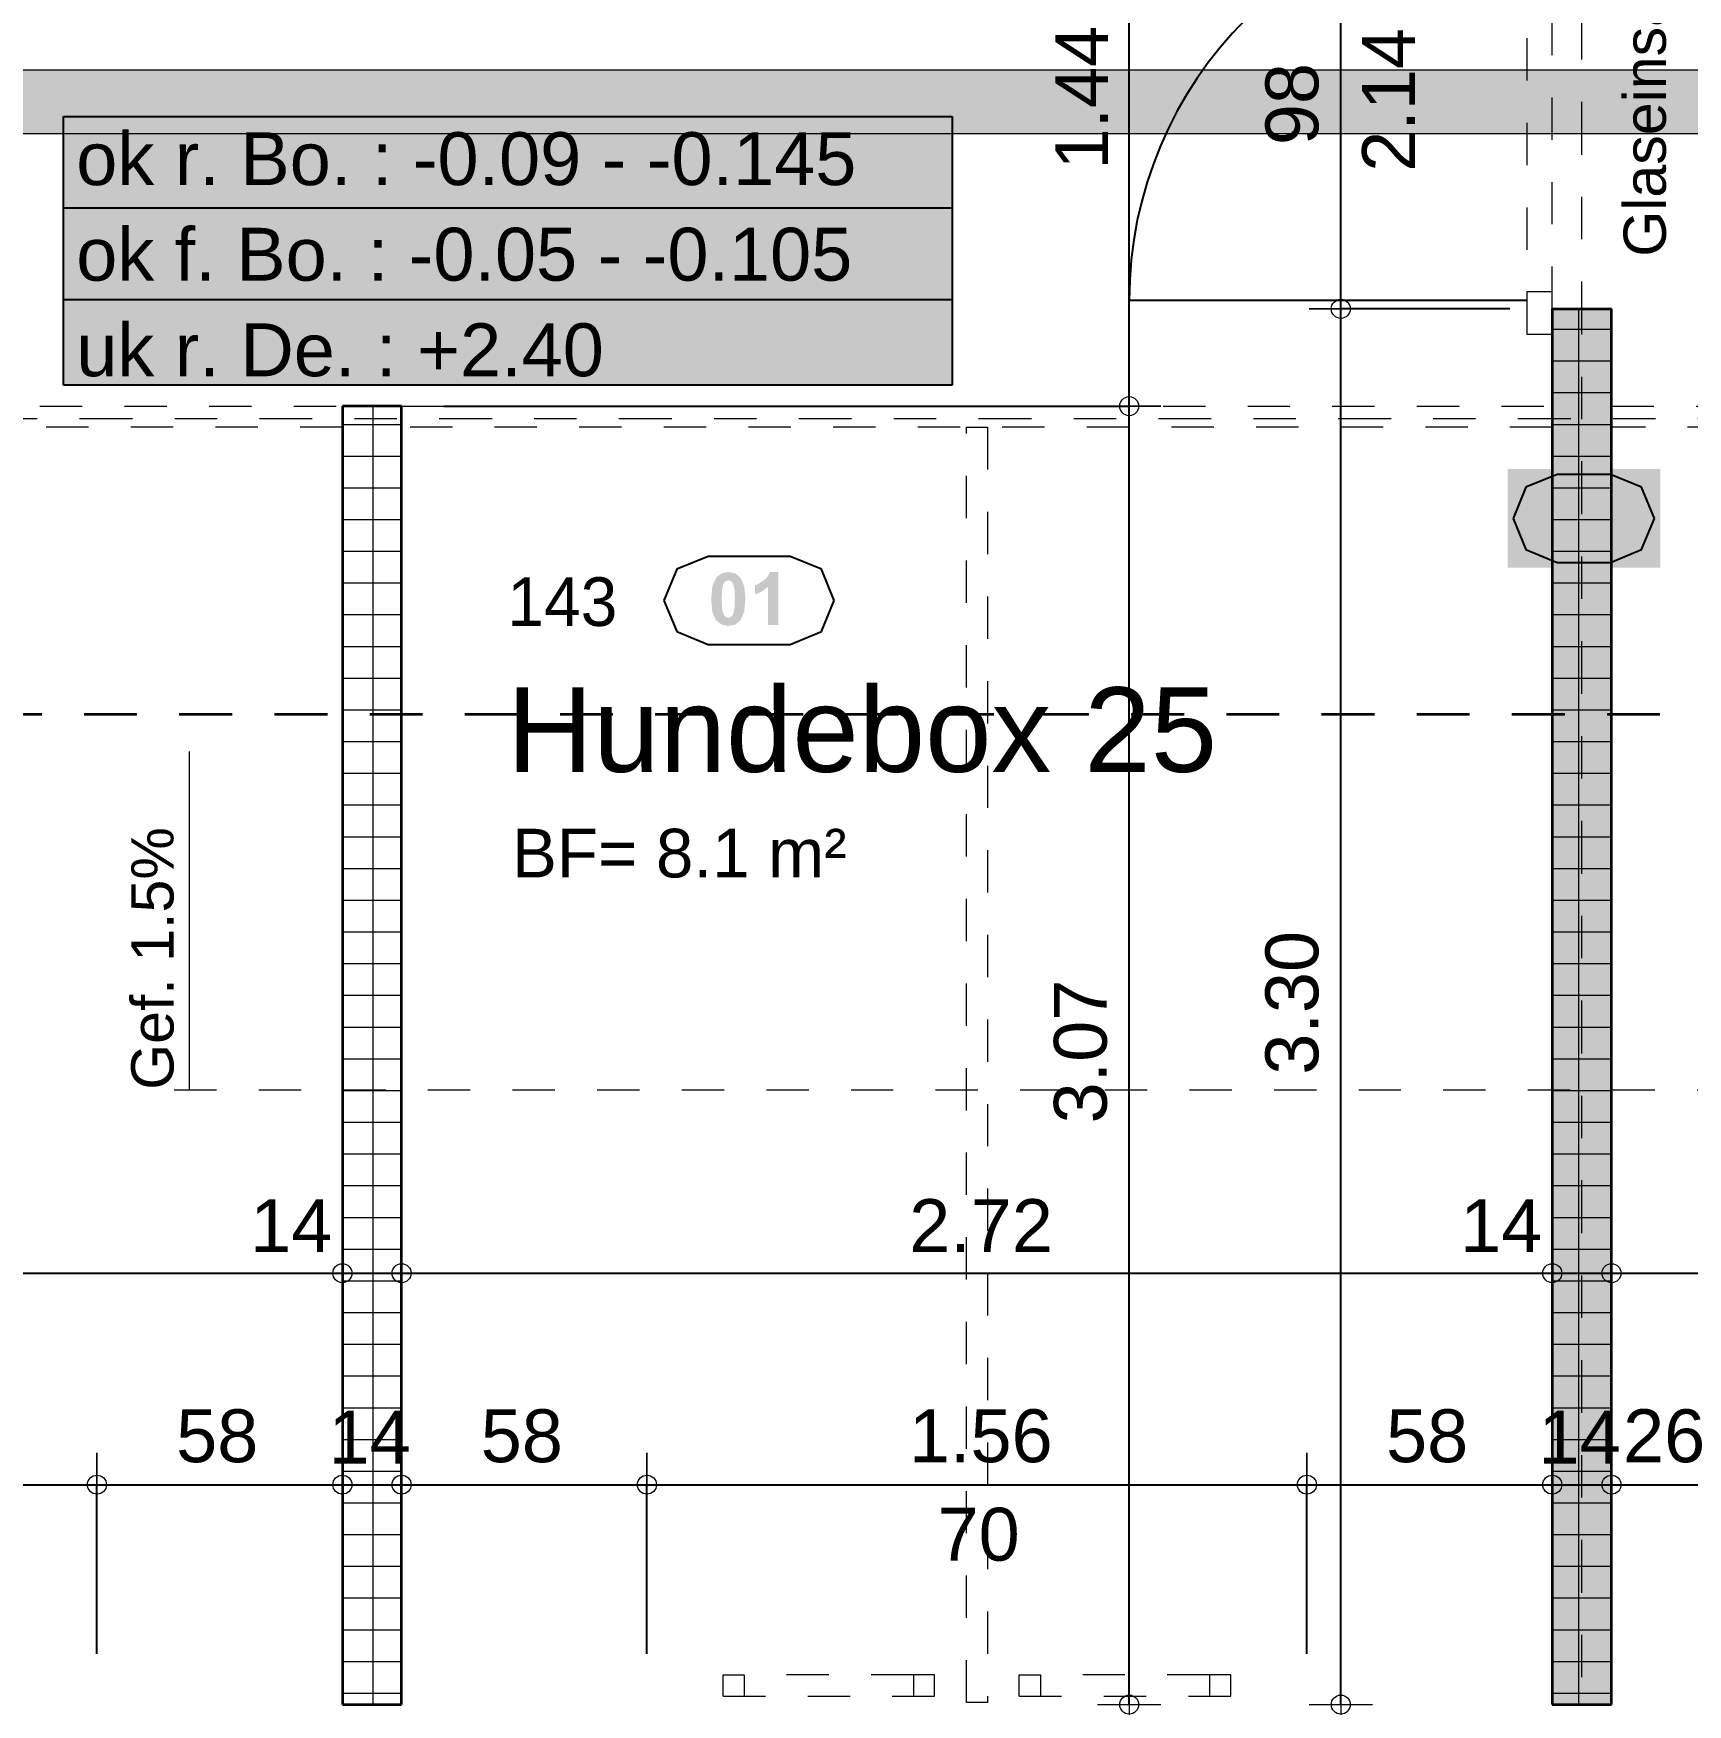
# Model space of a CAD drawing. Header units: metres. Extents: x -117 to -12, y 122 to 163.
# Drawn here: x -63.803 to -59.893, y 135.798 to 139.749 of the extents above; entities that cross this region are included whole.
import ezdxf

# ---------------------------------------------------------------- set-up
doc = ezdxf.new("R2010")
doc.units = ezdxf.units.M
doc.header["$PDMODE"] = 65
for name, pattern in [('AUSGEZOGEN', [0]), ('GETRENNT2_S10', [0.255, 0.125, -0.065, 0, -0.065]), ('PUNKT2_S9', [0.175, 0.075, -0.05, 0, -0.05]), ('STRICHLINIE_S4', [0.165, 0.125, -0.04]), ('VERDECKT2_S2', [0.09, 0.05, -0.04])]:
    doc.linetypes.add(name, pattern=pattern)
doc.layers.add('XR$1$_3808', color=7, linetype='Continuous')
for name, color, linetype, lineweight in [('XR$1$Bauachsen_grob', 7, 'GETRENNT2_S10', 13), ('XR$1$Bauherr', 203, 'VERDECKT2_S2', 13), ('XR$1$Fuellflaeche', 7, 'AUSGEZOGEN', 13), ('XR$1$Hilfskonstruktion', 5, 'VERDECKT2_S2', 13), ('XR$1$Raumbezeichnung', 7, 'AUSGEZOGEN', 18), ('XR$1$Sanitaer_Allgemein_HK', 5, 'VERDECKT2_S2', 25), ('XR$1$Schnittbegrenzung', 7, 'AUSGEZOGEN', 13), ('XR$1$Text_Koten', 7, 'AUSGEZOGEN', 25), ('XR$1$Text_Werkplan_Ausfuehrung', 7, 'AUSGEZOGEN', 25), ('XR$1$Tuerblatt', 7, 'AUSGEZOGEN', 18), ('XR$1$Wand_Fertigelement', 7, 'AUSGEZOGEN', 35), ('XR$1$Werkplan-_Ausfuehrungsmasse', 7, 'AUSGEZOGEN', 13)]:
    doc.layers.add(name, color=color, linetype=linetype, lineweight=lineweight)
doc.styles.add('ARIAL', font='ARIAL.TTF')
doc.dimstyles.new('_DIMSTYLE_10', dxfattribs={"dimtxt": 0.125, "dimasz": 0.15, "dimexe": 0, "dimexo": 0, "dimgap": 0.0625, "dimtad": 2, "dimdec": 1, "dimlfac": 100, "dimrnd": 0.5, "dimzin": 4, "dimdsep": 46, "dimtxsty": 'ARIAL', "dimblk1": 'ALL_ML_KREIS', "dimblk2": 'ALL_ML_KREIS', "dimsah": 1, "dimcen": 0, "dimclrd": 256, "dimclre": 256, "dimclrt": 256, "dimadec": 0, "dimazin": 0, "dimtfac": 1, "dimtdec": 0, "dimtix": 1, "dimtmove": 2, "dimatfit": 3, "dimfxl": 0, "dimtvp": 1.2, "dimtzin": 0, "dimlwd": 0, "dimlwe": -1, "dimarcsym": 0})
doc.dimstyles.new('_DIMSTYLE_11', dxfattribs={"dimtxt": 0.125, "dimasz": 0.15, "dimexe": 0, "dimexo": 0, "dimgap": 0.0625, "dimtad": 2, "dimdec": 3, "dimrnd": 0.005, "dimzin": 4, "dimdsep": 46, "dimtxsty": 'ARIAL', "dimblk1": 'ALL_ML_KREIS', "dimblk2": 'ALL_ML_KREIS', "dimsah": 1, "dimcen": 0, "dimclrd": 256, "dimclre": 256, "dimclrt": 256, "dimadec": 0, "dimazin": 0, "dimtfac": 1, "dimtdec": 0, "dimtix": 1, "dimtmove": 2, "dimatfit": 3, "dimfxl": 0, "dimtzin": 0, "dimlwd": 0, "dimlwe": -1, "dimarcsym": 0})
doc.dimstyles.new('_DIMSTYLE_12', dxfattribs={"dimtxt": 0.125, "dimasz": 0.15, "dimexe": 0, "dimexo": 0, "dimgap": 0.0625, "dimtad": 2, "dimrnd": 0.005, "dimzin": 4, "dimdsep": 46, "dimtxsty": 'ARIAL', "dimblk1": 'ALL_ML_KREIS', "dimblk2": 'ALL_ML_KREIS', "dimsah": 1, "dimcen": 0, "dimclrd": 256, "dimclre": 256, "dimclrt": 256, "dimadec": 0, "dimazin": 0, "dimtfac": 1, "dimtdec": 0, "dimtix": 1, "dimtmove": 2, "dimatfit": 3, "dimfxl": 0, "dimtzin": 0, "dimlwd": 0, "dimlwe": -1, "dimarcsym": 0})
doc.dimstyles.new('_DIMSTYLE_14', dxfattribs={"dimtxt": 0.125, "dimasz": 0.15, "dimexe": 0, "dimexo": 0, "dimgap": 0.0625, "dimtad": 2, "dimdec": 1, "dimlfac": 100, "dimrnd": 0.5, "dimzin": 4, "dimdsep": 46, "dimtxsty": 'ARIAL', "dimblk1": 'ALL_ML_KREIS', "dimblk2": 'ALL_ML_KREIS', "dimsah": 1, "dimcen": 0, "dimclrd": 256, "dimclre": 256, "dimclrt": 256, "dimadec": 0, "dimazin": 0, "dimtfac": 1, "dimtdec": 0, "dimtix": 1, "dimtmove": 2, "dimatfit": 3, "dimfxl": 0, "dimtzin": 0, "dimlwd": 0, "dimlwe": -1, "dimarcsym": 0})
pattern_1 = [(0, (0, 0), (0, 0.075), []), (90, (0, 0), (-0.075, 5e-18), [])]

# ---------------------------------------------------------------- blocks, each defined once
blk = doc.blocks.new('COMPLEXOBJECT_11')
at = {"layer": 'XR$1$Bauherr'}
for p, q in [((-62.1731, 135.818), (-62.1731, 135.868)), ((-62.1731, 135.868), (-62.1231, 135.868)), ((-62.1231, 135.868), (-62.1231, 135.818)), ((-61.7231, 135.868), (-62.1231, 135.868)), ((-61.6731, 135.868), (-61.7231, 135.868)), ((-61.7231, 135.868), (-61.7231, 135.818)), ((-61.6731, 135.818), (-61.6731, 135.868)), ((-61.4731, 135.818), (-61.4731, 135.868)), ((-61.4731, 135.868), (-61.4231, 135.868)), ((-61.4231, 135.868), (-61.4231, 135.818)), ((-61.0231, 135.868), (-61.4231, 135.868)), ((-60.9731, 135.868), (-61.0231, 135.868)), ((-61.0231, 135.868), (-61.0231, 135.818)), ((-60.9731, 135.818), (-60.9731, 135.868)), ((-62.1731, 135.818), (-61.6731, 135.818)), ((-61.4731, 135.818), (-60.9731, 135.818))]:
    blk.add_line(p, q, dxfattribs=at)
blk = doc.blocks.new('ALL_ML_KREIS')
at = {"color": 0, "linetype": 'ByBlock', "lineweight": -2}
for p, q in [((0, -0.5), (0, 0.5)), ((-1, 0), (0.5, 0))]:
    blk.add_line(p, q, dxfattribs=at)
blk.add_circle((0, 0), 0.15, dxfattribs=at)
blk = doc.blocks.new('*D162')
at = {"layer": 'DEFPOINTS'}
for p in [(-60.2131, 138.868), (-61.2131, 135.798), (-60.2131, 135.798)]:
    blk.add_point(p, dxfattribs=at)
at = {"layer": 'XR$1$Werkplan-_Ausfuehrungsmasse', "lineweight": -2}
for p, q in [((-62.8331, 138.868), (-61.2131, 138.868)), ((-61.2131, 135.798), (-61.2131, 138.868)), ((-61.2131, 135.798), (-61.2131, 135.798))]:
    blk.add_line(p, q, dxfattribs=at)
at = {"layer": 'XR$1$Werkplan-_Ausfuehrungsmasse', "xscale": 0.15, "yscale": 0.15, "zscale": 0.15}
for p, rotation in [((-61.2131, 138.868), 90), ((-61.2131, 135.798), 270)]:
    blk.add_blockref('ALL_ML_KREIS', p, dxfattribs=dict(at, rotation=rotation))
at = {"layer": 'XR$1$Werkplan-_Ausfuehrungsmasse', "insert": (-61.3278, 137.3421), "char_height": 0.125, "width": 0.5, "attachment_point": 5, "rotation": 90, "style": 'ARIAL'}
blk.add_mtext('\\A1;{\\A1;{3.07\\H0.082500;\\S^ ;}}', dxfattribs=at)
blk = doc.blocks.new('*D163')
at = {"layer": 'DEFPOINTS'}
for p in [(-60.2131, 140.308), (-61.2131, 138.868), (-60.2131, 138.868)]:
    blk.add_point(p, dxfattribs=at)
at = {"layer": 'XR$1$Werkplan-_Ausfuehrungsmasse', "lineweight": -2}
for p, q in [((-62.8331, 140.308), (-61.2131, 140.308)), ((-61.2131, 138.868), (-61.2131, 140.308)), ((-62.8331, 138.868), (-61.2131, 138.868))]:
    blk.add_line(p, q, dxfattribs=at)
at = {"layer": 'XR$1$Werkplan-_Ausfuehrungsmasse', "xscale": 0.15, "yscale": 0.15, "zscale": 0.15}
for p, rotation in [((-61.2131, 140.308), 90), ((-61.2131, 138.868), 270)]:
    blk.add_blockref('ALL_ML_KREIS', p, dxfattribs=dict(at, rotation=rotation))
at = {"layer": 'XR$1$Werkplan-_Ausfuehrungsmasse', "insert": (-61.3256, 139.5973), "char_height": 0.125, "width": 0.5, "attachment_point": 5, "rotation": 90, "style": 'ARIAL'}
blk.add_mtext('\\A1;{\\A1;{1.44\\H0.082500;\\S^ ;}}', dxfattribs=at)
blk = doc.blocks.new('*D165')
at = {"layer": 'DEFPOINTS'}
for p in [(-60.2131, 139.098), (-60.7131, 135.798), (-60.2131, 135.798)]:
    blk.add_point(p, dxfattribs=at)
at = {"layer": 'XR$1$Werkplan-_Ausfuehrungsmasse', "lineweight": -2}
for p, q in [((-60.3131, 139.098), (-60.7131, 139.098)), ((-60.7131, 135.798), (-60.7131, 139.098)), ((-60.7131, 135.798), (-60.7131, 135.798))]:
    blk.add_line(p, q, dxfattribs=at)
at = {"layer": 'XR$1$Werkplan-_Ausfuehrungsmasse', "xscale": 0.15, "yscale": 0.15, "zscale": 0.15}
for p, rotation in [((-60.7131, 139.098), 90), ((-60.7131, 135.798), 270)]:
    blk.add_blockref('ALL_ML_KREIS', p, dxfattribs=dict(at, rotation=rotation))
at = {"layer": 'XR$1$Werkplan-_Ausfuehrungsmasse', "insert": (-60.8278, 137.4573), "char_height": 0.125, "width": 0.5, "attachment_point": 5, "rotation": 90, "style": 'ARIAL'}
blk.add_mtext('\\A1;{\\A1;{3.30\\H0.082500;\\S^ ;}}', dxfattribs=at)
blk = doc.blocks.new('*D166')
at = {"layer": 'DEFPOINTS'}
for p in [(-60.2131, 140.078), (-60.7131, 139.098), (-60.2131, 139.098)]:
    blk.add_point(p, dxfattribs=at)
at = {"layer": 'XR$1$Werkplan-_Ausfuehrungsmasse', "lineweight": -2}
for p, q in [((-60.3131, 140.078), (-60.7131, 140.078)), ((-60.7131, 139.098), (-60.7131, 140.078)), ((-60.3131, 139.098), (-60.7131, 139.098))]:
    blk.add_line(p, q, dxfattribs=at)
at = {"layer": 'XR$1$Werkplan-_Ausfuehrungsmasse', "xscale": 0.15, "yscale": 0.15, "zscale": 0.15}
for p, rotation in [((-60.7131, 140.078), 90), ((-60.7131, 139.098), 270)]:
    blk.add_blockref('ALL_ML_KREIS', p, dxfattribs=dict(at, rotation=rotation))
at = {"layer": 'XR$1$Werkplan-_Ausfuehrungsmasse', "insert": (-60.6626, 139.4223), "char_height": 0.125, "width": 0.00625, "attachment_point": 1, "rotation": 90, "line_spacing_factor": 0.60241, "style": 'ARIAL'}
blk.add_mtext('\\A1;{2.14\\H0.082500;\\S^ ;}', dxfattribs=at)
at = {"layer": 'XR$1$Werkplan-_Ausfuehrungsmasse', "insert": (-60.8277, 139.5823), "char_height": 0.125, "width": 0.5, "attachment_point": 5, "rotation": 90, "style": 'ARIAL'}
blk.add_mtext('\\A1;{\\A1;{98\\H0.082500;\\S^ ;}}', dxfattribs=at)
blk = doc.blocks.new('COMPLEXOBJECT_18')
at = {"layer": 'XR$1$Bauherr'}
for p, q in [((-65.7881, 138.868), (-63.0731, 138.868)), ((-63.0731, 138.868), (-63.0731, 138.818)), ((-62.9331, 138.868), (-60.2131, 138.868)), ((-62.9331, 138.818), (-62.9331, 138.868)), ((-60.2131, 138.868), (-60.2131, 138.818)), ((-60.0731, 138.868), (-57.9931, 138.868)), ((-60.0731, 138.818), (-60.0731, 138.868)), ((-63.0731, 138.818), (-65.7881, 138.818)), ((-60.2131, 138.818), (-62.9331, 138.818)), ((-61.5981, 138.818), (-61.5481, 138.818)), ((-61.5981, 135.803), (-61.5981, 138.818)), ((-61.5481, 138.818), (-61.5481, 135.803)), ((-57.9931, 138.818), (-60.0731, 138.818)), ((-61.5481, 135.803), (-61.5981, 135.803))]:
    blk.add_line(p, q, dxfattribs=at)
blk = doc.blocks.new('*D424')
at = {"layer": 'DEFPOINTS'}
for p in [(-65.7881, 136.818), (-65.7881, 135.798), (-63.0731, 135.798)]:
    blk.add_point(p, dxfattribs=at)
at = {"layer": 'XR$1$Werkplan-_Ausfuehrungsmasse', "lineweight": -2}
for p, q in [((-65.7881, 136.818), (-65.7881, 136.818)), ((-65.7881, 136.818), (-63.0731, 136.818)), ((-63.0731, 136.818), (-63.0731, 136.818))]:
    blk.add_line(p, q, dxfattribs=at)
at = {"layer": 'XR$1$Werkplan-_Ausfuehrungsmasse', "xscale": 0.15, "yscale": 0.15, "zscale": 0.15, "rotation": 180}
blk.add_blockref('ALL_ML_KREIS', (-65.7881, 136.818), dxfattribs=at)
at = {"layer": 'XR$1$Werkplan-_Ausfuehrungsmasse', "xscale": 0.15, "yscale": 0.15, "zscale": 0.15}
blk.add_blockref('ALL_ML_KREIS', (-63.0731, 136.818), dxfattribs=at)
at = {"layer": 'XR$1$Werkplan-_Ausfuehrungsmasse', "insert": (-64.4088, 136.9305), "char_height": 0.125, "width": 0.625, "attachment_point": 5, "style": 'ARIAL'}
blk.add_mtext('\\A1;{\\A1;{2.71\\H0.082500;\\S5^ ;}}', dxfattribs=at)
blk = doc.blocks.new('*D425')
at = {"layer": 'DEFPOINTS'}
for p in [(-63.0731, 136.818), (-63.0731, 135.798), (-62.9331, 135.798)]:
    blk.add_point(p, dxfattribs=at)
at = {"layer": 'XR$1$Werkplan-_Ausfuehrungsmasse', "lineweight": -2}
for p, q in [((-63.0731, 136.818), (-63.0731, 136.818)), ((-63.0731, 136.818), (-62.9331, 136.818)), ((-62.9331, 136.818), (-62.9331, 136.818))]:
    blk.add_line(p, q, dxfattribs=at)
at = {"layer": 'XR$1$Werkplan-_Ausfuehrungsmasse', "xscale": 0.15, "yscale": 0.15, "zscale": 0.15, "rotation": 180}
blk.add_blockref('ALL_ML_KREIS', (-63.0731, 136.818), dxfattribs=at)
at = {"layer": 'XR$1$Werkplan-_Ausfuehrungsmasse', "xscale": 0.15, "yscale": 0.15, "zscale": 0.15}
blk.add_blockref('ALL_ML_KREIS', (-62.9331, 136.818), dxfattribs=at)
at = {"layer": 'XR$1$Werkplan-_Ausfuehrungsmasse', "insert": (-63.1939, 136.9305), "char_height": 0.125, "width": 0.5, "attachment_point": 5, "style": 'ARIAL'}
blk.add_mtext('\\A1;{\\A1;{14\\H0.082500;\\S^ ;}}', dxfattribs=at)
blk = doc.blocks.new('*D426')
at = {"layer": 'DEFPOINTS'}
for p in [(-62.9331, 136.818), (-62.9331, 135.798), (-60.2131, 135.798)]:
    blk.add_point(p, dxfattribs=at)
at = {"layer": 'XR$1$Werkplan-_Ausfuehrungsmasse', "lineweight": -2}
for p, q in [((-62.9331, 136.818), (-62.9331, 136.818)), ((-62.9331, 136.818), (-60.2131, 136.818)), ((-60.2131, 136.818), (-60.2131, 136.818))]:
    blk.add_line(p, q, dxfattribs=at)
at = {"layer": 'XR$1$Werkplan-_Ausfuehrungsmasse', "xscale": 0.15, "yscale": 0.15, "zscale": 0.15, "rotation": 180}
blk.add_blockref('ALL_ML_KREIS', (-62.9331, 136.818), dxfattribs=at)
at = {"layer": 'XR$1$Werkplan-_Ausfuehrungsmasse', "xscale": 0.15, "yscale": 0.15, "zscale": 0.15}
blk.add_blockref('ALL_ML_KREIS', (-60.2131, 136.818), dxfattribs=at)
at = {"layer": 'XR$1$Werkplan-_Ausfuehrungsmasse', "insert": (-61.5634, 136.9305), "char_height": 0.125, "width": 0.5, "attachment_point": 5, "style": 'ARIAL'}
blk.add_mtext('\\A1;{\\A1;{2.72\\H0.082500;\\S^ ;}}', dxfattribs=at)
blk = doc.blocks.new('*D427')
at = {"layer": 'DEFPOINTS'}
for p in [(-60.2131, 136.818), (-60.2131, 135.798), (-60.0731, 135.798)]:
    blk.add_point(p, dxfattribs=at)
at = {"layer": 'XR$1$Werkplan-_Ausfuehrungsmasse', "lineweight": -2}
for p, q in [((-60.2131, 136.818), (-60.2131, 136.818)), ((-60.2131, 136.818), (-60.0731, 136.818)), ((-60.0731, 136.818), (-60.0731, 136.818))]:
    blk.add_line(p, q, dxfattribs=at)
at = {"layer": 'XR$1$Werkplan-_Ausfuehrungsmasse', "xscale": 0.15, "yscale": 0.15, "zscale": 0.15, "rotation": 180}
blk.add_blockref('ALL_ML_KREIS', (-60.2131, 136.818), dxfattribs=at)
at = {"layer": 'XR$1$Werkplan-_Ausfuehrungsmasse', "xscale": 0.15, "yscale": 0.15, "zscale": 0.15}
blk.add_blockref('ALL_ML_KREIS', (-60.0731, 136.818), dxfattribs=at)
at = {"layer": 'XR$1$Werkplan-_Ausfuehrungsmasse', "insert": (-60.3339, 136.9305), "char_height": 0.125, "width": 0.5, "attachment_point": 5, "style": 'ARIAL'}
blk.add_mtext('\\A1;{\\A1;{14\\H0.082500;\\S^ ;}}', dxfattribs=at)
blk = doc.blocks.new('*D428')
at = {"layer": 'DEFPOINTS'}
for p in [(-60.0731, 136.818), (-60.0731, 135.798), (-57.9931, 135.798)]:
    blk.add_point(p, dxfattribs=at)
at = {"layer": 'XR$1$Werkplan-_Ausfuehrungsmasse', "lineweight": -2}
for p, q in [((-60.0731, 136.818), (-60.0731, 136.818)), ((-60.0731, 136.818), (-57.9931, 136.818)), ((-57.9931, 136.818), (-57.9931, 136.818))]:
    blk.add_line(p, q, dxfattribs=at)
at = {"layer": 'XR$1$Werkplan-_Ausfuehrungsmasse', "xscale": 0.15, "yscale": 0.15, "zscale": 0.15, "rotation": 180}
blk.add_blockref('ALL_ML_KREIS', (-60.0731, 136.818), dxfattribs=at)
at = {"layer": 'XR$1$Werkplan-_Ausfuehrungsmasse', "xscale": 0.15, "yscale": 0.15, "zscale": 0.15}
blk.add_blockref('ALL_ML_KREIS', (-57.9931, 136.818), dxfattribs=at)
at = {"layer": 'XR$1$Werkplan-_Ausfuehrungsmasse', "insert": (-59.0242, 136.9327), "char_height": 0.125, "width": 0.5, "attachment_point": 5, "style": 'ARIAL'}
blk.add_mtext('\\A1;{\\A1;{2.08\\H0.082500;\\S^ ;}}', dxfattribs=at)
blk = doc.blocks.new('*D468')
at = {"layer": 'DEFPOINTS'}
for p in [(-65.2131, 136.318), (-65.2131, 135.798), (-63.6531, 135.798)]:
    blk.add_point(p, dxfattribs=at)
at = {"layer": 'XR$1$Werkplan-_Ausfuehrungsmasse', "lineweight": -2}
for p, q in [((-65.2131, 135.918), (-65.2131, 136.318)), ((-65.2131, 136.318), (-63.6531, 136.318)), ((-63.6531, 135.918), (-63.6531, 136.318))]:
    blk.add_line(p, q, dxfattribs=at)
at = {"layer": 'XR$1$Werkplan-_Ausfuehrungsmasse', "xscale": 0.15, "yscale": 0.15, "zscale": 0.15, "rotation": 180}
blk.add_blockref('ALL_ML_KREIS', (-65.2131, 136.318), dxfattribs=at)
at = {"layer": 'XR$1$Werkplan-_Ausfuehrungsmasse', "xscale": 0.15, "yscale": 0.15, "zscale": 0.15}
blk.add_blockref('ALL_ML_KREIS', (-63.6531, 136.318), dxfattribs=at)
at = {"layer": 'XR$1$Werkplan-_Ausfuehrungsmasse', "insert": (-64.424, 136.4327), "char_height": 0.125, "width": 0.5, "attachment_point": 5, "style": 'ARIAL'}
blk.add_mtext('\\A1;{\\A1;{1.56\\H0.082500;\\S^ ;}}', dxfattribs=at)
at = {"layer": 'XR$1$Werkplan-_Ausfuehrungsmasse', "insert": (-64.5261, 136.2633), "char_height": 0.125, "width": 0.00625, "attachment_point": 1, "line_spacing_factor": 0.60241, "style": 'ARIAL'}
blk.add_mtext('\\A1;{70\\H0.082500;\\S^ ;}', dxfattribs=at)
blk = doc.blocks.new('*D469')
at = {"layer": 'DEFPOINTS'}
for p in [(-63.6531, 136.318), (-63.6531, 135.798), (-63.0731, 135.798)]:
    blk.add_point(p, dxfattribs=at)
at = {"layer": 'XR$1$Werkplan-_Ausfuehrungsmasse', "lineweight": -2}
for p, q in [((-63.6531, 135.918), (-63.6531, 136.318)), ((-63.6531, 136.318), (-63.0731, 136.318)), ((-63.0731, 136.318), (-63.0731, 136.318))]:
    blk.add_line(p, q, dxfattribs=at)
at = {"layer": 'XR$1$Werkplan-_Ausfuehrungsmasse', "xscale": 0.15, "yscale": 0.15, "zscale": 0.15, "rotation": 180}
blk.add_blockref('ALL_ML_KREIS', (-63.6531, 136.318), dxfattribs=at)
at = {"layer": 'XR$1$Werkplan-_Ausfuehrungsmasse', "xscale": 0.15, "yscale": 0.15, "zscale": 0.15}
blk.add_blockref('ALL_ML_KREIS', (-63.0731, 136.318), dxfattribs=at)
at = {"layer": 'XR$1$Werkplan-_Ausfuehrungsmasse', "insert": (-63.3689, 136.4327), "char_height": 0.125, "width": 0.5, "attachment_point": 5, "style": 'ARIAL'}
blk.add_mtext('\\A1;{\\A1;{58\\H0.082500;\\S^ ;}}', dxfattribs=at)
blk = doc.blocks.new('*D470')
at = {"layer": 'DEFPOINTS'}
for p in [(-63.0731, 136.318), (-63.0731, 135.798), (-62.9331, 135.798)]:
    blk.add_point(p, dxfattribs=at)
at = {"layer": 'XR$1$Werkplan-_Ausfuehrungsmasse', "lineweight": -2}
for p, q in [((-63.0731, 136.318), (-63.0731, 136.318)), ((-63.0731, 136.318), (-62.9331, 136.318)), ((-62.9331, 136.318), (-62.9331, 136.318))]:
    blk.add_line(p, q, dxfattribs=at)
at = {"layer": 'XR$1$Werkplan-_Ausfuehrungsmasse', "xscale": 0.15, "yscale": 0.15, "zscale": 0.15, "rotation": 180}
blk.add_blockref('ALL_ML_KREIS', (-63.0731, 136.318), dxfattribs=at)
at = {"layer": 'XR$1$Werkplan-_Ausfuehrungsmasse', "xscale": 0.15, "yscale": 0.15, "zscale": 0.15}
blk.add_blockref('ALL_ML_KREIS', (-62.9331, 136.318), dxfattribs=at)
at = {"layer": 'XR$1$Werkplan-_Ausfuehrungsmasse', "insert": (-63.0085, 136.4305), "char_height": 0.125, "width": 0.5, "attachment_point": 5, "style": 'ARIAL'}
blk.add_mtext('\\A1;{\\A1;{14\\H0.082500;\\S^ ;}}', dxfattribs=at)
blk = doc.blocks.new('*D471')
at = {"layer": 'DEFPOINTS'}
for p in [(-62.9331, 136.318), (-62.9331, 135.798), (-62.3531, 135.798)]:
    blk.add_point(p, dxfattribs=at)
at = {"layer": 'XR$1$Werkplan-_Ausfuehrungsmasse', "lineweight": -2}
for p, q in [((-62.9331, 136.318), (-62.9331, 136.318)), ((-62.9331, 136.318), (-62.3531, 136.318)), ((-62.3531, 135.918), (-62.3531, 136.318))]:
    blk.add_line(p, q, dxfattribs=at)
at = {"layer": 'XR$1$Werkplan-_Ausfuehrungsmasse', "xscale": 0.15, "yscale": 0.15, "zscale": 0.15, "rotation": 180}
blk.add_blockref('ALL_ML_KREIS', (-62.9331, 136.318), dxfattribs=at)
at = {"layer": 'XR$1$Werkplan-_Ausfuehrungsmasse', "xscale": 0.15, "yscale": 0.15, "zscale": 0.15}
blk.add_blockref('ALL_ML_KREIS', (-62.3531, 136.318), dxfattribs=at)
at = {"layer": 'XR$1$Werkplan-_Ausfuehrungsmasse', "insert": (-62.6489, 136.4327), "char_height": 0.125, "width": 0.5, "attachment_point": 5, "style": 'ARIAL'}
blk.add_mtext('\\A1;{\\A1;{58\\H0.082500;\\S^ ;}}', dxfattribs=at)
blk = doc.blocks.new('*D472')
at = {"layer": 'DEFPOINTS'}
for p in [(-62.3531, 136.318), (-62.3531, 135.798), (-60.7931, 135.798)]:
    blk.add_point(p, dxfattribs=at)
at = {"layer": 'XR$1$Werkplan-_Ausfuehrungsmasse', "lineweight": -2}
for p, q in [((-62.3531, 135.918), (-62.3531, 136.318)), ((-62.3531, 136.318), (-60.7931, 136.318)), ((-60.7931, 135.918), (-60.7931, 136.318))]:
    blk.add_line(p, q, dxfattribs=at)
at = {"layer": 'XR$1$Werkplan-_Ausfuehrungsmasse', "xscale": 0.15, "yscale": 0.15, "zscale": 0.15, "rotation": 180}
blk.add_blockref('ALL_ML_KREIS', (-62.3531, 136.318), dxfattribs=at)
at = {"layer": 'XR$1$Werkplan-_Ausfuehrungsmasse', "xscale": 0.15, "yscale": 0.15, "zscale": 0.15}
blk.add_blockref('ALL_ML_KREIS', (-60.7931, 136.318), dxfattribs=at)
at = {"layer": 'XR$1$Werkplan-_Ausfuehrungsmasse', "insert": (-61.564, 136.4327), "char_height": 0.125, "width": 0.5, "attachment_point": 5, "style": 'ARIAL'}
blk.add_mtext('\\A1;{\\A1;{1.56\\H0.082500;\\S^ ;}}', dxfattribs=at)
at = {"layer": 'XR$1$Werkplan-_Ausfuehrungsmasse', "insert": (-61.6661, 136.2633), "char_height": 0.125, "width": 0.00625, "attachment_point": 1, "line_spacing_factor": 0.60241, "style": 'ARIAL'}
blk.add_mtext('\\A1;{70\\H0.082500;\\S^ ;}', dxfattribs=at)
blk = doc.blocks.new('*D473')
at = {"layer": 'DEFPOINTS'}
for p in [(-60.7931, 136.318), (-60.7931, 135.798), (-60.2131, 135.798)]:
    blk.add_point(p, dxfattribs=at)
at = {"layer": 'XR$1$Werkplan-_Ausfuehrungsmasse', "lineweight": -2}
for p, q in [((-60.7931, 135.918), (-60.7931, 136.318)), ((-60.7931, 136.318), (-60.2131, 136.318)), ((-60.2131, 136.318), (-60.2131, 136.318))]:
    blk.add_line(p, q, dxfattribs=at)
at = {"layer": 'XR$1$Werkplan-_Ausfuehrungsmasse', "xscale": 0.15, "yscale": 0.15, "zscale": 0.15, "rotation": 180}
blk.add_blockref('ALL_ML_KREIS', (-60.7931, 136.318), dxfattribs=at)
at = {"layer": 'XR$1$Werkplan-_Ausfuehrungsmasse', "xscale": 0.15, "yscale": 0.15, "zscale": 0.15}
blk.add_blockref('ALL_ML_KREIS', (-60.2131, 136.318), dxfattribs=at)
at = {"layer": 'XR$1$Werkplan-_Ausfuehrungsmasse', "insert": (-60.5089, 136.4327), "char_height": 0.125, "width": 0.5, "attachment_point": 5, "style": 'ARIAL'}
blk.add_mtext('\\A1;{\\A1;{58\\H0.082500;\\S^ ;}}', dxfattribs=at)
blk = doc.blocks.new('*D474')
at = {"layer": 'DEFPOINTS'}
for p in [(-60.2131, 136.318), (-60.2131, 135.798), (-60.0731, 135.798)]:
    blk.add_point(p, dxfattribs=at)
at = {"layer": 'XR$1$Werkplan-_Ausfuehrungsmasse', "lineweight": -2}
for p, q in [((-60.2131, 136.318), (-60.2131, 136.318)), ((-60.2131, 136.318), (-60.0731, 136.318)), ((-60.0731, 136.318), (-60.0731, 136.318))]:
    blk.add_line(p, q, dxfattribs=at)
at = {"layer": 'XR$1$Werkplan-_Ausfuehrungsmasse', "xscale": 0.15, "yscale": 0.15, "zscale": 0.15, "rotation": 180}
blk.add_blockref('ALL_ML_KREIS', (-60.2131, 136.318), dxfattribs=at)
at = {"layer": 'XR$1$Werkplan-_Ausfuehrungsmasse', "xscale": 0.15, "yscale": 0.15, "zscale": 0.15}
blk.add_blockref('ALL_ML_KREIS', (-60.0731, 136.318), dxfattribs=at)
at = {"layer": 'XR$1$Werkplan-_Ausfuehrungsmasse', "insert": (-60.1485, 136.4305), "char_height": 0.125, "width": 0.5, "attachment_point": 5, "style": 'ARIAL'}
blk.add_mtext('\\A1;{\\A1;{14\\H0.082500;\\S^ ;}}', dxfattribs=at)
blk = doc.blocks.new('*D475')
at = {"layer": 'DEFPOINTS'}
for p in [(-60.0731, 136.318), (-60.0731, 135.798), (-59.8131, 135.798)]:
    blk.add_point(p, dxfattribs=at)
at = {"layer": 'XR$1$Werkplan-_Ausfuehrungsmasse', "lineweight": -2}
for p, q in [((-60.0731, 136.318), (-60.0731, 136.318)), ((-60.0731, 136.318), (-59.8131, 136.318)), ((-59.8131, 135.918), (-59.8131, 136.318))]:
    blk.add_line(p, q, dxfattribs=at)
at = {"layer": 'XR$1$Werkplan-_Ausfuehrungsmasse', "xscale": 0.15, "yscale": 0.15, "zscale": 0.15, "rotation": 180}
blk.add_blockref('ALL_ML_KREIS', (-60.0731, 136.318), dxfattribs=at)
at = {"layer": 'XR$1$Werkplan-_Ausfuehrungsmasse', "xscale": 0.15, "yscale": 0.15, "zscale": 0.15}
blk.add_blockref('ALL_ML_KREIS', (-59.8131, 136.318), dxfattribs=at)
at = {"layer": 'XR$1$Werkplan-_Ausfuehrungsmasse', "insert": (-59.9487, 136.4327), "char_height": 0.125, "width": 0.5, "attachment_point": 5, "style": 'ARIAL'}
blk.add_mtext('\\A1;{\\A1;{26\\H0.082500;\\S^ ;}}', dxfattribs=at)
blk = doc.blocks.new('COMPLEXOBJECT_20')
at = {"layer": 'XR$1$Bauachsen_grob', "color": 8}
for p, q in [((-60.1431, 126.7126), (-60.1431, 153.848)), ((-60.1431, 126.7126), (-60.1431, 153.848)), ((-14.2693, 138.838), (-86.2481, 138.838))]:
    blk.add_line(p, q, dxfattribs=at)
blk = doc.blocks.new('Tür_2_$F2')
at = {"layer": 'XR$1$_3808', "color": 7, "linetype": 'AUSGEZOGEN', "lineweight": -3}
blk.add_line((0.08, 0.06), (0.08, 1), dxfattribs=at)
at = {"layer": 'XR$1$_3808', "color": 7, "linetype": 'AUSGEZOGEN', "lineweight": 13}
for points in [[(0, 0), (0.1, 0), (0.1, 0.06), (0, 0.06), (0, 0)], [(1, 0), (1.1, 0), (1.1, 0.06), (1, 0.06), (1, 0)]]:
    blk.add_lwpolyline(points, close=True, dxfattribs=at)
at = {"layer": 'XR$1$_3808', "color": 7, "linetype": 'AUSGEZOGEN', "lineweight": -3}
blk.add_arc((0.08, 0.06), 0.94, 0, 90, dxfattribs=at)
blk = doc.blocks.new('COMPLEXOBJECT_46')
at = {"layer": 'XR$1$Schnittbegrenzung', "color": 12, "linetype": 'STRICHLINIE_S4', "lineweight": 35}
blk.add_line((-28.9085, 138.1391), (-88.2023, 138.1391), dxfattribs=at)

msp = doc.modelspace()

# ---------------------------------------------------------------- hatches: boundary and pattern name
at = {"layer": 'XR$1$Fuellflaeche', "linetype": 'AUSGEZOGEN', "lineweight": 200}
msp.add_hatch(color=255, dxfattribs=at).paths.add_polyline_path([(-72.5831, 139.663), (-72.5831, 139.513), (-31.4681, 139.513), (-31.4681, 139.663)])
at = {"layer": 'XR$1$Text_Koten'}
msp.add_hatch(color=254, dxfattribs=at).paths.add_polyline_path([(-63.7321, 139.5532), (-63.7321, 138.9174), (-61.6316, 138.9174), (-61.6316, 139.5532)])
at = {"layer": 'XR$1$Text_Werkplan_Ausfuehrung'}
for color, points in [(7, [(-60.3183, 138.486), (-59.9579, 138.486), (-59.9579, 138.7193), (-60.3183, 138.7193), (-60.3183, 138.6026), (-60.3183, 138.6026)]), (55, [(-62.0428, 138.3504), (-62.0428, 138.4759), (-62.0623, 138.4759), (-62.0681, 138.4652), (-62.0774, 138.4559), (-62.088, 138.4487), (-62.0978, 138.4442), (-62.0978, 138.4225), (-62.0811, 138.43), (-62.0668, 138.4407), (-62.0668, 138.3504)])]:
    msp.add_hatch(color=color, dxfattribs=at).paths.add_polyline_path(points)
h = msp.add_hatch(color=55, dxfattribs=at)
h.paths.add_polyline_path([(-60.189, 138.6693), (-60.189, 138.5443), (-60.1415, 138.5443), (-60.1289, 138.545), (-60.1191, 138.5469), (-60.1091, 138.5512), (-60.1014, 138.5569), (-60.0937, 138.5667), (-60.088, 138.579), (-60.0851, 138.5912), (-60.0841, 138.6056), (-60.0852, 138.6218), (-60.0882, 138.6351), (-60.0933, 138.6462), (-60.1002, 138.6554), (-60.1088, 138.6624), (-60.1191, 138.6669), (-60.1291, 138.6687), (-60.1429, 138.6693)])
h.paths.add_polyline_path([(-60.1638, 138.5654), (-60.1638, 138.6481), (-60.1524, 138.6481), (-60.1395, 138.6478), (-60.1316, 138.647), (-60.1252, 138.6447), (-60.1199, 138.6411), (-60.1158, 138.6359), (-60.1127, 138.629), (-60.1108, 138.6196), (-60.1102, 138.6068), (-60.1108, 138.5938), (-60.1127, 138.5839), (-60.1157, 138.5767), (-60.1194, 138.5718), (-60.1239, 138.5687), (-60.1296, 138.5666), (-60.1358, 138.5657), (-60.1449, 138.5654)], flags=16)
h = msp.add_hatch(color=55, dxfattribs=at)
h.paths.add_polyline_path([(-62.1608, 138.4759), (-62.1769, 138.4727), (-62.1891, 138.4631), (-62.1983, 138.4426), (-62.2014, 138.4123), (-62.1986, 138.3818), (-62.1902, 138.3623), (-62.1773, 138.3518), (-62.1608, 138.3483), (-62.1446, 138.3515), (-62.1325, 138.3611), (-62.1233, 138.3816), (-62.1202, 138.412), (-62.1232, 138.4425), (-62.1324, 138.4629), (-62.1446, 138.4726)])
h.paths.add_polyline_path([(-62.1649, 138.4553), (-62.1608, 138.456), (-62.1567, 138.4553), (-62.1531, 138.4532), (-62.15, 138.4491), (-62.1475, 138.4422), (-62.1458, 138.4306), (-62.1452, 138.412), (-62.1459, 138.3933), (-62.1477, 138.3809), (-62.15, 138.3748), (-62.153, 138.371), (-62.1567, 138.3689), (-62.1608, 138.3682), (-62.1649, 138.3689), (-62.1685, 138.3709), (-62.1716, 138.375), (-62.1741, 138.3819), (-62.1758, 138.3935), (-62.1763, 138.412), (-62.1757, 138.4308), (-62.1738, 138.4433), (-62.1716, 138.4493), (-62.1685, 138.4532)], flags=16)
at = {"layer": 'XR$1$Wand_Fertigelement', "lineweight": 13}
msp.add_hatch(color=252, dxfattribs=at).paths.add_polyline_path([(-60.0731, 135.798), (-60.0731, 139.098), (-60.2131, 139.098), (-60.2131, 135.798)], flags=0)
h = msp.add_hatch(dxfattribs=at)
h.set_pattern_fill('SCHRAFFUR_315', color=256, scale=0.05, style=0, pattern_type=2)
h.set_pattern_definition(pattern_1)
h.paths.add_polyline_path([(-60.0731, 135.798), (-60.0731, 139.098), (-60.2131, 139.098), (-60.2131, 135.798)], flags=0)
h = msp.add_hatch(dxfattribs=at)
h.set_pattern_fill('SCHRAFFUR_7', color=256, scale=0.05, style=0, pattern_type=2)
h.set_pattern_definition(pattern_1)
h.paths.add_polyline_path([(-63.0731, 138.868), (-63.0731, 135.798), (-62.9331, 135.798), (-62.9331, 138.868)], flags=0)

# ---------------------------------------------------------------- linework, layer by layer
at = {"layer": 'XR$1$Hilfskonstruktion'}
msp.add_line((-63.4707, 137.2516), (-48.1762, 137.2516), dxfattribs=at)
at = {"layer": 'XR$1$Sanitaer_Allgemein_HK', "color": 7, "linetype": 'AUSGEZOGEN', "lineweight": 13}
for p, q in [((-72.5831, 139.663), (-31.4681, 139.663)), ((-72.5831, 139.513), (-31.4681, 139.513))]:
    msp.add_line(p, q, dxfattribs=at)
at = {"layer": 'XR$1$Text_Koten'}
for p, q in [((-63.7321, 138.9174), (-63.7321, 139.5532)), ((-63.7321, 139.5532), (-61.6316, 139.5532)), ((-61.6316, 139.5532), (-61.6316, 138.9174)), ((-63.7321, 139.3366), (-61.6316, 139.3366)), ((-63.7321, 139.1199), (-61.6316, 139.1199)), ((-61.6316, 138.9174), (-63.7321, 138.9174))]:
    msp.add_line(p, q, dxfattribs=at)
at = {"layer": 'XR$1$Text_Werkplan_Ausfuehrung', "color": 124}
for p, q in [((-60.2016, 138.7068), (-60.2753, 138.6763)), ((-60.0755, 138.7068), (-60.2016, 138.7068)), ((-60.0019, 138.6763), (-60.0755, 138.7068)), ((-60.2753, 138.6763), (-60.3058, 138.6026)), ((-59.9713, 138.6026), (-60.0019, 138.6763)), ((-60.3058, 138.6026), (-60.2753, 138.529)), ((-60.0019, 138.529), (-59.9713, 138.6026)), ((-60.2753, 138.529), (-60.2016, 138.4985)), ((-60.2016, 138.4985), (-60.0755, 138.4985)), ((-60.0755, 138.4985), (-60.0019, 138.529))]:
    msp.add_line(p, q, dxfattribs=at)
at = {"layer": 'XR$1$Text_Werkplan_Ausfuehrung', "color": 54}
for p, q in [((-62.2087, 138.5129), (-62.2824, 138.4824)), ((-62.0145, 138.5129), (-62.2087, 138.5129)), ((-61.9408, 138.4824), (-62.0145, 138.5129)), ((-62.2824, 138.4824), (-62.3129, 138.4087)), ((-61.9103, 138.4087), (-61.9408, 138.4824)), ((-62.3129, 138.4087), (-62.2824, 138.3351)), ((-61.9408, 138.3351), (-61.9103, 138.4087)), ((-62.2824, 138.3351), (-62.2087, 138.3046)), ((-62.0145, 138.3046), (-61.9408, 138.3351)), ((-62.2087, 138.3046), (-62.0145, 138.3046))]:
    msp.add_line(p, q, dxfattribs=at)
at = {"layer": 'XR$1$Text_Werkplan_Ausfuehrung', "color": 7, "linetype": 'AUSGEZOGEN', "lineweight": 13}
msp.add_line((-63.434, 137.2516), (-63.434, 138.0516), dxfattribs=at)
at = {"layer": 'XR$1$Wand_Fertigelement', "color": 5, "linetype": 'PUNKT2_S9', "lineweight": 13}
for p, q in [((-60.2731, 140.138), (-60.2731, 139.038)), ((-60.2131, 139.098), (-60.2131, 140.078)), ((-60.2131, 139.038), (-60.2131, 139.098)), ((-60.2731, 139.038), (-60.2131, 139.038))]:
    msp.add_line(p, q, dxfattribs=at)
at = {"layer": 'XR$1$Wand_Fertigelement'}
for p, q in [((-60.2131, 139.098), (-60.0731, 139.098)), ((-60.2131, 139.098), (-60.2131, 138.868)), ((-60.0731, 138.868), (-60.0731, 139.098)), ((-63.0731, 138.868), (-63.0731, 138.818)), ((-62.9331, 138.868), (-63.0731, 138.868)), ((-62.9331, 138.818), (-62.9331, 138.868)), ((-60.2131, 138.868), (-60.2131, 138.818)), ((-60.0731, 138.818), (-60.0731, 138.868)), ((-63.0731, 138.818), (-63.0731, 135.798)), ((-62.9331, 135.798), (-62.9331, 138.818)), ((-60.2131, 138.818), (-60.2131, 135.798)), ((-60.0731, 135.798), (-60.0731, 138.818)), ((-63.0731, 135.798), (-62.9331, 135.798)), ((-60.2131, 135.798), (-60.0731, 135.798))]:
    msp.add_line(p, q, dxfattribs=at)

# ---------------------------------------------------------------- block references
at = {"layer": 'XR$1$Bauachsen_grob', "color": 8, "linetype": 'AUSGEZOGEN', "lineweight": 13}
msp.add_blockref('COMPLEXOBJECT_20', (0, 0), dxfattribs=at)
at = {"layer": 'XR$1$Bauherr'}
for name in ['COMPLEXOBJECT_18', 'COMPLEXOBJECT_11']:
    msp.add_blockref(name, (0, 0), dxfattribs=at)
at = {"layer": 'XR$1$Schnittbegrenzung', "color": 12, "linetype": 'STRICHLINIE_S4', "lineweight": 35}
msp.add_blockref('COMPLEXOBJECT_46', (0, 0), dxfattribs=at)
at = {"layer": 'XR$1$Tuerblatt', "color": 7, "linetype": 'AUSGEZOGEN', "lineweight": 13, "rotation": 90}
msp.add_blockref('Tür_2_$F2', (-60.2131, 139.038), dxfattribs=at)

# ---------------------------------------------------------------- texts
at = {"layer": 'XR$1$Raumbezeichnung', "style": 'ARIAL'}
for s, insert, char_height, width, attachment_point in [('\\W0.97;143', (-62.6831, 138.3467), 0.115, 0.326087, 7), ('\\W1.01;Hundebox\\~25', (-62.6839, 138.0004), 0.2, 1.773931, 7), ('\\W0.99;BF=\\~8.1\\~m²', (-62.6721, 137.8688), 0.115, 0.856055, 1)]:
    msp.add_mtext(s, dxfattribs=dict(at, insert=insert, char_height=char_height, width=width, attachment_point=attachment_point))
at = {"layer": 'XR$1$Text_Koten', "insert": (-63.7021, 139.5157), "char_height": 0.125, "width": 2.07472, "attachment_point": 1, "line_spacing_factor": 1.084337, "style": 'ARIAL'}
msp.add_mtext('{\\fArial|i0|b0;\\H0.125000;\\W1.000000;\\C7;ok r. Bo. : -0.09 - -0.145}\\P{\\fArial|i0|b0;\\H0.125000;\\W1.000000;\\C7;ok f. Bo. : -0.05 - -0.105}\\P{\\fArial|i0|b0;\\H0.125000;\\W1.000000;\\C7;uk r. De. : +2.40}\\P', dxfattribs=at)
at = {"layer": 'XR$1$Text_Werkplan_Ausfuehrung', "color": 7, "linetype": 'AUSGEZOGEN', "lineweight": 13, "char_height": 0.1, "attachment_point": 7, "rotation": 90, "style": 'ARIAL'}
for s, insert, width in [('\\W1.00;Glaseinsatz', (-59.9431, 139.2214), 0.783514), ('{\\fArial|i0|b0;\\H0.100000;\\W1.000000;\\C7;Gef. 1.5%}\\P', (-63.4707, 137.2516), 0.671013)]:
    msp.add_mtext(s, dxfattribs=dict(at, insert=insert, width=width))

# ---------------------------------------------------------------- dimensions: what is measured, and where the dimension line sits
at = {"layer": 'XR$1$Werkplan-_Ausfuehrungsmasse'}
for base, p1, p2, picture, middle in [((-61.2131, 140.308), (-62.8331, 138.868), (-62.8331, 140.308), '*D163', (-61.3256, 139.5973)), ((-60.7131, 139.098), (-60.7131, 135.798), (-60.3131, 139.098), '*D165', (-60.8278, 137.4573)), ((-61.2131, 138.868), (-61.2131, 135.798), (-62.8331, 138.868), '*D162', (-61.3278, 137.3421))]:
    dim = msp.add_linear_dim(base=base, p1=p1, p2=p2, angle=90, dimstyle='_DIMSTYLE_12', override={"dimpost": '<>', "dimclrd": 256, "dimclre": 256, "dimclrt": 256, "dimlwd": 0, "dimlwe": 65535}, dxfattribs=at)
    dim.commit()
    dim.dimension.update_dxf_attribs({"geometry": picture, "text_midpoint": middle, "dimtype": 160})
dim = msp.add_linear_dim(base=(-60.7131, 140.078), p1=(-60.3131, 139.098), p2=(-60.3131, 140.078), angle=90, text='<>\\X\\A1;{2.14\\H0.082500;\\S^ ;}', dimstyle='_DIMSTYLE_14', override={"dimpost": '<>', "dimclrd": 256, "dimclre": 256, "dimclrt": 256, "dimlwd": 0, "dimlwe": 65535}, dxfattribs=at)
dim.commit()
dim.dimension.update_dxf_attribs({"geometry": '*D166', "text_midpoint": (-60.8277, 139.5823), "dimtype": 160})
for base, p1, p2, dimstyle, picture, middle in [((-63.0731, 136.818), (-65.7881, 136.818), (-63.0731, 136.818), '_DIMSTYLE_11', '*D424', (-64.4088, 136.9305)), ((-62.9331, 136.818), (-63.0731, 136.818), (-62.9331, 136.818), '_DIMSTYLE_10', '*D425', (-63.1939, 136.9305)), ((-60.2131, 136.818), (-62.9331, 136.818), (-60.2131, 136.818), '_DIMSTYLE_12', '*D426', (-61.5634, 136.9305)), ((-60.0731, 136.818), (-60.2131, 136.818), (-60.0731, 136.818), '_DIMSTYLE_10', '*D427', (-60.3339, 136.9305)), ((-57.9931, 136.818), (-60.0731, 136.818), (-57.9931, 136.818), '_DIMSTYLE_12', '*D428', (-59.0242, 136.9327)), ((-63.0731, 136.318), (-63.6531, 135.918), (-63.0731, 136.318), '_DIMSTYLE_14', '*D469', (-63.3689, 136.4327)), ((-62.9331, 136.318), (-63.0731, 136.318), (-62.9331, 136.318), '_DIMSTYLE_10', '*D470', (-63.0085, 136.4305)), ((-62.3531, 136.318), (-62.9331, 136.318), (-62.3531, 135.918), '_DIMSTYLE_14', '*D471', (-62.6489, 136.4327)), ((-60.2131, 136.318), (-60.7931, 135.918), (-60.2131, 136.318), '_DIMSTYLE_14', '*D473', (-60.5089, 136.4327)), ((-60.0731, 136.318), (-60.2131, 136.318), (-60.0731, 136.318), '_DIMSTYLE_10', '*D474', (-60.1485, 136.4305)), ((-59.8131, 136.318), (-60.0731, 136.318), (-59.8131, 135.918), '_DIMSTYLE_10', '*D475', (-59.9487, 136.4327))]:
    dim = msp.add_linear_dim(base=base, p1=p1, p2=p2, dimstyle=dimstyle, override={"dimpost": '<>', "dimclrd": 256, "dimclre": 256, "dimclrt": 256, "dimlwd": 0, "dimlwe": 65535}, dxfattribs=at)
    dim.commit()
    dim.dimension.update_dxf_attribs({"geometry": picture, "text_midpoint": middle, "dimtype": 160})
for base, p1, p2, picture, middle in [((-63.6531, 136.318), (-65.2131, 135.918), (-63.6531, 135.918), '*D468', (-64.424, 136.4327)), ((-60.7931, 136.318), (-62.3531, 135.918), (-60.7931, 135.918), '*D472', (-61.564, 136.4327))]:
    dim = msp.add_linear_dim(base=base, p1=p1, p2=p2, text='<>\\X\\A1;{70\\H0.082500;\\S^ ;}', dimstyle='_DIMSTYLE_12', override={"dimpost": '<>', "dimclrd": 256, "dimclre": 256, "dimclrt": 256, "dimlwd": 0, "dimlwe": 65535}, dxfattribs=at)
    dim.commit()
    dim.dimension.update_dxf_attribs({"geometry": picture, "text_midpoint": middle, "dimtype": 160})

doc.saveas('drawing.dxf')
